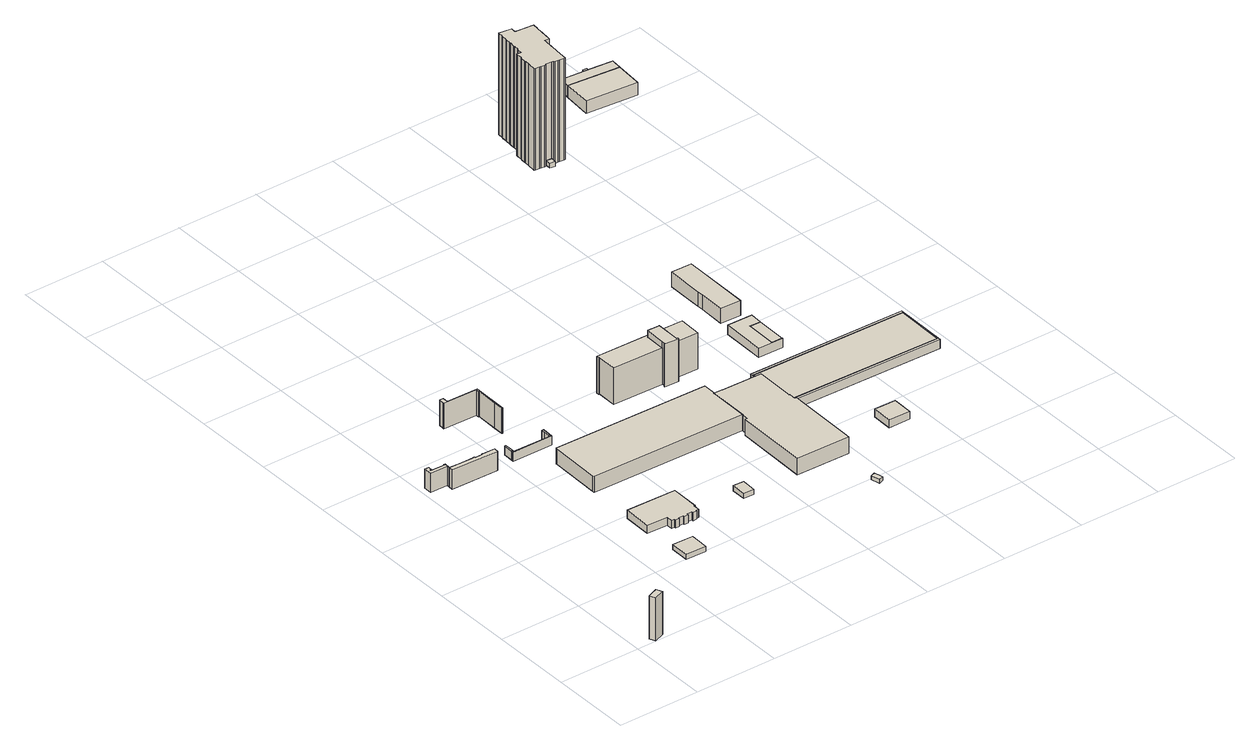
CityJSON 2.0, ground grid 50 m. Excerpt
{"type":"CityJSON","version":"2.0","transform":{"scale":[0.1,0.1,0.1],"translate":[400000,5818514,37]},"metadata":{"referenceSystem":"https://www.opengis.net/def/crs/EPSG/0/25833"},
"CityObjects":{
"building1":{"type":"Building","attributes":{"Gemeindeschluessel":"11000011","BezugspunktDach":"2200","function":"31001_3260","measuredHeight":26.63,"storeysAboveGround":1},"address":[{"country":"Germany","locality":"Berlin","thoroughfareNumber":"125 (187)","thoroughfareName":"Am Tierpark"}],"geometry":[{"type":"Solid","lod":"1","boundaries":[[[[0,1,2,3]],[[4,5,6,7]],[[4,7,3,2]],[[5,4,2,1]],[[6,5,1,0]],[[7,6,0,3]]]]}]},
"building2":{"type":"Building","attributes":{"Gemeindeschluessel":"11000011","BezugspunktDach":"2200","function":"51009_1610","measuredHeight":11.96,"storeysAboveGround":0},"address":[{"country":"Germany","locality":"Berlin"}],"geometry":[{"type":"Solid","lod":"1","boundaries":[[[[8,9,10,11,12,13,14,15,16,17,18,19,20,21,22,23,24,25,26,27,28,29,30,31,32]],[[33,34,35,36,37,38,39,40,41,42,43,44,45,46,47,48,49,50,51,52,53,54,55,56,57]],[[33,57,32,31]],[[34,33,31,30]],[[35,34,30,29]],[[36,35,29,28]],[[37,36,28,27]],[[38,37,27,26]],[[39,38,26,25]],[[40,39,25,24]],[[41,40,24,23]],[[42,41,23,22]],[[43,42,22,21]],[[44,43,21,20]],[[45,44,20,19]],[[46,45,19,18]],[[47,46,18,17]],[[48,47,17,16]],[[49,48,16,15]],[[50,49,15,14]],[[51,50,14,13]],[[52,51,13,12]],[[53,52,12,11]],[[54,53,11,10]],[[55,54,10,9]],[[56,55,9,8]],[[57,56,8,32]]]]}]},
"building3":{"type":"Building","attributes":{"name":"Haus 8","Gemeindeschluessel":"11000011","BezugspunktDach":"2200","function":"31001_2463","measuredHeight":3.19,"storeysAboveGround":1},"address":[{"country":"Germany","locality":"Berlin","thoroughfareNumber":"60 (10)","thoroughfareName":"Alt-Friedrichsfelde"}],"geometry":[{"type":"Solid","lod":"1","boundaries":[[[[58,59,60,61]],[[62,63,64,65]],[[62,65,61,60]],[[63,62,60,59]],[[64,63,59,58]],[[65,64,58,61]]]]}]},
"building4":{"type":"Building","attributes":{"name":"Haus 7","Gemeindeschluessel":"11000011","BezugspunktDach":"2200","function":"31001_2520","measuredHeight":4.99,"storeysAboveGround":1},"address":[{"country":"Germany","locality":"Berlin","thoroughfareNumber":"60 (8)","thoroughfareName":"Alt-Friedrichsfelde"}],"geometry":[{"type":"Solid","lod":"1","boundaries":[[[[66,67,68,69,70,71,72,73,74,75,76,77,78,79,80,81,82,83,84,85]],[[86,87,88,89,90,91,92,93,94,95,96,97,98,99,100,101,102,103,104,105]],[[86,105,85,84]],[[87,86,84,83]],[[88,87,83,82]],[[89,88,82,81]],[[90,89,81,80]],[[91,90,80,79]],[[92,91,79,78]],[[93,92,78,77]],[[94,93,77,76]],[[95,94,76,75]],[[96,95,75,74]],[[97,96,74,73]],[[98,97,73,72]],[[99,98,72,71]],[[100,99,71,70]],[[101,100,70,69]],[[102,101,69,68]],[[103,102,68,67]],[[104,103,67,66]],[[105,104,66,85]]]]}]},
"building5":{"type":"Building","attributes":{"Gemeindeschluessel":"11000011","BezugspunktDach":"2200","function":"51009_1610","measuredHeight":15.82,"storeysAboveGround":0},"address":[{"country":"Germany","locality":"Berlin"}],"geometry":[{"type":"Solid","lod":"1","boundaries":[[[[106,107,108,109,110,111,112,113,114,115,116,117,118]],[[119,120,121,122,123,124,125,126,127,128,129,130,131]],[[119,131,118,117]],[[120,119,117,116]],[[121,120,116,115]],[[122,121,115,114]],[[123,122,114,113]],[[124,123,113,112]],[[125,124,112,111]],[[126,125,111,110]],[[127,126,110,109]],[[128,127,109,108]],[[129,128,108,107]],[[130,129,107,106]],[[131,130,106,118]]]]}]},
"building6":{"type":"Building","attributes":{"Gemeindeschluessel":"11000011","BezugspunktDach":"2200","function":"51009_1610","measuredHeight":5.6,"storeysAboveGround":0},"address":[{"country":"Germany","locality":"Berlin"}],"geometry":[{"type":"Solid","lod":"1","boundaries":[[[[132,133,134,135,136,137,138,139,140,141,142,143,144,145]],[[146,147,148,149,150,151,152,153,154,155,156,157,158,159]],[[146,159,145,144]],[[147,146,144,143]],[[148,147,143,142]],[[149,148,142,141]],[[150,149,141,140]],[[151,150,140,139]],[[152,151,139,138]],[[153,152,138,137]],[[154,153,137,136]],[[155,154,136,135]],[[156,155,135,134]],[[157,156,134,133]],[[158,157,133,132]],[[159,158,132,145]]]]}]},
"building7":{"type":"Building","attributes":{"name":"Haus 9","Gemeindeschluessel":"11000011","BezugspunktDach":"2200","function":"31001_2463","measuredHeight":3.31,"storeysAboveGround":1},"address":[{"country":"Germany","locality":"Berlin","thoroughfareNumber":"60 (9)","thoroughfareName":"Alt-Friedrichsfelde"}],"geometry":[{"type":"Solid","lod":"1","boundaries":[[[[160,161,162,163]],[[164,165,166,167]],[[164,167,163,162]],[[165,164,162,161]],[[166,165,161,160]],[[167,166,160,163]]]]}]},
"building8":{"type":"Building","attributes":{"name":"Haus 18","Gemeindeschluessel":"11000011","BezugspunktDach":"2200","function":"31001_2140","measuredHeight":9.85,"storeysAboveGround":2},"address":[{"country":"Germany","locality":"Berlin","thoroughfareNumber":"60 (5)","thoroughfareName":"Alt-Friedrichsfelde"}],"geometry":[{"type":"Solid","lod":"1","boundaries":[[[[168,169,170,171,172,173,174,175]],[[176,177,178,179,180,181,182,183]],[[176,183,175,174]],[[177,176,174,173]],[[178,177,173,172]],[[179,178,172,171]],[[180,179,171,170]],[[181,180,170,169]],[[182,181,169,168]],[[183,182,168,175]]]]}]},
"building9":{"type":"Building","attributes":{"Gemeindeschluessel":"11000011","BezugspunktDach":"2200","function":"31001_3264","measuredHeight":2.76,"storeysAboveGround":1},"address":[{"country":"Germany","locality":"Berlin","thoroughfareNumber":"125 (184)","thoroughfareName":"Am Tierpark"}],"geometry":[{"type":"Solid","lod":"1","boundaries":[[[[184,185,186,187,188]],[[189,190,191,192,193]],[[189,193,188,187]],[[190,189,187,186]],[[191,190,186,185]],[[192,191,185,184]],[[193,192,184,188]]]]}]},
"building10":{"type":"Building","attributes":{"Gemeindeschluessel":"11000011","function":"31001_3010"},"address":[{"country":"Germany","locality":"Berlin","thoroughfareNumber":"60 (3)","thoroughfareName":"Alt-Friedrichsfelde"}],"children":["building10-1","building10-2","building10-3"]},
"building10-1":{"type":"BuildingPart","attributes":{"BezugspunktDach":"2200","measuredHeight":26.53,"storeysAboveGround":8},"parents":["building10"],"geometry":[{"type":"MultiSurface","lod":"1","boundaries":[[[194,195,196,197,198,199,200,201,202,203,204,205]],[[206,207,208,209,210,211,212,213,214,215,216,217]],[[206,217,205,204]],[[207,206,204,203]],[[208,218,219,203,202]],[[209,220,218,202,201]],[[210,209,201,200]],[[212,221,222,199,198]],[[213,212,198,197]],[[214,213,197,196]],[[215,214,196,195]],[[216,215,195,194]],[[217,216,194,205]],[[207,219,218,208]],[[208,218,220,209]],[[211,222,221,212]]]}]},
"building10-2":{"type":"BuildingPart","attributes":{"BezugspunktDach":"2200","measuredHeight":22.64,"storeysAboveGround":8},"parents":["building10"],"geometry":[{"type":"MultiSurface","lod":"1","boundaries":[[[223,224,219,218,220,225,226,227]],[[228,229,230,231,232,233,234,235]],[[228,235,227,226]],[[229,228,226,225]],[[230,229,225,220]],[[231,230,209,208,218]],[[232,231,208,207]],[[233,232,219,224]],[[234,233,224,223]],[[235,234,223,227]],[[220,218,208,209]],[[207,208,218,219]]]}]},
"building10-3":{"type":"BuildingPart","attributes":{"BezugspunktDach":"2200","measuredHeight":22.48,"storeysAboveGround":8},"parents":["building10"],"geometry":[{"type":"MultiSurface","lod":"1","boundaries":[[[222,221,236,237,238,239]],[[240,241,242,243,244,245]],[[240,245,239,238]],[[241,240,238,237]],[[242,241,237,236]],[[243,242,236,221]],[[244,243,212,211,222]],[[245,244,222,211,210]],[[221,222,211,212]]]}]},
"building11":{"type":"Building","attributes":{"name":"Haus 17 Senatsverwaltung für Gesundheit","Gemeindeschluessel":"11000011","BezugspunktDach":"2200","function":"31001_3010","measuredHeight":9.97,"storeysAboveGround":2},"address":[{"country":"Germany","locality":"Berlin","thoroughfareNumber":"60 (6)","thoroughfareName":"Alt-Friedrichsfelde"}],"geometry":[{"type":"Solid","lod":"1","boundaries":[[[[246,247,248,249,250,251,252,253,254,255,256,257,258,259,260,261,262]],[[263,264,265,266,267,268,269,270,271,272,273,274,275,276,277,278,279]],[[263,279,262,261]],[[264,263,261,260]],[[265,264,260,259]],[[266,265,259,258]],[[267,266,258,257]],[[268,267,257,256]],[[269,268,256,255]],[[270,269,255,254]],[[271,270,254,253]],[[272,271,253,252]],[[273,272,252,251]],[[274,273,251,250]],[[275,274,250,249]],[[276,275,249,248]],[[277,276,248,247]],[[278,277,247,246]],[[279,278,246,262]]]]}]},
"building12":{"type":"Building","attributes":{"name":"Haus 10","Gemeindeschluessel":"11000011","BezugspunktDach":"2200","function":"31001_2142","measuredHeight":4.79,"storeysAboveGround":1},"address":[{"country":"Germany","locality":"Berlin","thoroughfareNumber":"60 (11)","thoroughfareName":"Alt-Friedrichsfelde"}],"geometry":[{"type":"Solid","lod":"1","boundaries":[[[[280,281,282,283]],[[284,285,286,287]],[[284,287,283,282]],[[285,284,282,281]],[[286,285,281,280]],[[287,286,280,283]]]]}]},
"building13":{"type":"Building","attributes":{"Gemeindeschluessel":"11000011","BezugspunktDach":"2200","function":"51009_1610","measuredHeight":5.5,"storeysAboveGround":0},"address":[{"country":"Germany","locality":"Berlin"}],"geometry":[{"type":"Solid","lod":"1","boundaries":[[[[288,289,290,291,292,293,294,295]],[[296,297,298,299,300,301,302,303]],[[296,303,295,294]],[[297,296,294,293]],[[298,297,293,292]],[[299,298,292,291]],[[300,299,291,290]],[[301,300,290,289]],[[302,301,289,288]],[[303,302,288,295]]]]}]},
"building14":{"type":"Building","attributes":{"Gemeindeschluessel":"11000011","BezugspunktDach":"2200","function":"31001_2000","measuredHeight":5.42,"storeysAboveGround":1},"address":[{"country":"Germany","locality":"Berlin","thoroughfareNumber":"60 (12)","thoroughfareName":"Alt-Friedrichsfelde"}],"geometry":[{"type":"Solid","lod":"1","boundaries":[[[[304,305,306,307]],[[308,309,310,311]],[[308,311,307,306]],[[309,308,306,305]],[[310,309,305,304]],[[311,310,304,307]]]]}]},
"building15":{"type":"Building","attributes":{"name":"Haus 16","Gemeindeschluessel":"11000011","BezugspunktDach":"2200","function":"31001_2143","measuredHeight":5.41,"storeysAboveGround":1},"address":[{"country":"Germany","locality":"Berlin","thoroughfareNumber":"60 (7)","thoroughfareName":"Alt-Friedrichsfelde"}],"geometry":[{"type":"Solid","lod":"1","boundaries":[[[[312,313,314,315,316]],[[271,317,318,319,272]],[[271,272,316,315]],[[317,271,315,314]],[[318,317,314,313]],[[319,318,313,312]],[[272,319,312,316]]]]}]},
"building16":{"type":"Building","attributes":{"Gemeindeschluessel":"11000011","BezugspunktDach":"2200","function":"51009_1610","measuredHeight":5.5,"storeysAboveGround":0},"address":[{"country":"Germany","locality":"Berlin"}],"geometry":[{"type":"Solid","lod":"1","boundaries":[[[[320,321,322,323,324,325,326,327,328,329,330]],[[331,332,333,274,273,272,319,318,317,271,270]],[[331,270,330,329]],[[332,331,329,328]],[[333,332,328,327]],[[274,333,327,326]],[[273,274,326,325]],[[272,273,325,324]],[[319,272,324,323]],[[318,319,323,322]],[[317,318,322,321]],[[271,317,321,320]],[[270,271,320,330]]]]}]},
"building17":{"type":"Building","attributes":{"name":"Haus 14","Gemeindeschluessel":"11000011","BezugspunktDach":"2200","function":"31001_2020","measuredHeight":9.17,"storeysAboveGround":2},"address":[{"country":"Germany","locality":"Berlin","thoroughfareNumber":"125","thoroughfareName":"Gensinger Straße"}],"geometry":[{"type":"Solid","lod":"1","boundaries":[[[[334,335,336,337,338,339]],[[340,341,342,343,344,345]],[[340,345,339,338]],[[341,340,338,337]],[[342,341,337,336]],[[343,342,336,335]],[[344,343,335,334]],[[345,344,334,339]]]]}]},
"building18":{"type":"Building","attributes":{"Gemeindeschluessel":"11000011","BezugspunktDach":"2200","function":"51009_1610","measuredHeight":2.98,"storeysAboveGround":0},"address":[{"country":"Germany","locality":"Berlin"}],"geometry":[{"type":"Solid","lod":"1","boundaries":[[[[346,347,348,349]],[[350,351,352,353]],[[350,353,349,348]],[[351,350,348,347]],[[352,351,347,346]],[[353,352,346,349]]]]}]},
"building19":{"type":"Building","attributes":{"Gemeindeschluessel":"11000011","BezugspunktDach":"2200","function":"31001_1120","measuredHeight":63.15,"storeysAboveGround":21},"address":[{"country":"Germany","locality":"Berlin","thoroughfareNumber":"68","thoroughfareName":"Alt-Friedrichsfelde"}],"geometry":[{"type":"Solid","lod":"1","boundaries":[[[[354,355,356,357,358,359,360,361,362,363,364,365,366,367,368,369,370,371,372,373,374,375,376,377,378,379,380,381,382,383,384,385,386,387,388,389,390,391,392,393,394,395,396,397,398,399,400,401,402,403,404,405,406,407,408,409,410,411]],[[412,413,414,415,416,417,418,419,420,421,422,423,424,425,426,427,428,429,430,431,432,433,434,435,436,437,438,439,440,441,442,443,444,445,446,447,448,449,450,451,452,453,454,455,456,457,458,459,460,461,462,463,464,465,466,467,468,469]],[[412,469,411,410]],[[413,412,410,409]],[[414,413,409,408]],[[415,414,408,407]],[[416,415,407,406]],[[417,416,406,405]],[[418,417,405,404]],[[419,418,404,403]],[[420,419,403,402]],[[421,420,402,401]],[[422,421,401,400]],[[423,422,400,399]],[[424,423,399,398]],[[425,424,398,397]],[[426,425,397,396]],[[427,426,396,395]],[[428,427,395,394]],[[429,428,394,393]],[[430,429,393,392]],[[431,430,392,391]],[[432,431,391,390]],[[433,432,390,389]],[[434,433,389,388]],[[435,434,388,387]],[[436,435,387,386]],[[437,436,386,385]],[[438,437,385,384]],[[439,438,384,383]],[[440,439,383,382]],[[441,440,382,381]],[[442,441,381,380]],[[443,442,380,379]],[[444,443,379,378]],[[445,444,378,377]],[[446,445,377,376]],[[447,446,376,375]],[[448,447,375,374]],[[449,448,374,373]],[[450,449,373,372]],[[451,450,372,371]],[[452,451,371,370]],[[453,452,370,369]],[[454,453,369,368]],[[455,454,368,367]],[[456,455,367,366]],[[457,456,366,365]],[[458,457,365,364]],[[459,458,364,363]],[[460,459,363,362]],[[461,460,362,361]],[[462,461,361,360]],[[463,462,360,359]],[[464,463,359,358]],[[465,464,358,357]],[[466,465,357,356]],[[467,466,356,355]],[[468,467,355,354]],[[469,468,354,411]]]]}]},
"building20":{"type":"Building","attributes":{"name":"Sporthalle","Gemeindeschluessel":"11000011","function":"31001_3211"},"address":[{"country":"Germany","locality":"Berlin","thoroughfareNumber":"66 (1)","thoroughfareName":"Alt-Friedrichsfelde"}],"children":["building20-1","building20-2","building20-3"]},
"building20-1":{"type":"BuildingPart","attributes":{"BezugspunktDach":"2200","measuredHeight":7.35,"storeysAboveGround":2},"parents":["building20"],"geometry":[{"type":"MultiSurface","lod":"1","boundaries":[[[470,471,472,473,474,475]],[[476,477,478,479,480,481]],[[476,481,475,474]],[[477,476,474,473]],[[478,477,473,472],[482,483,484,485]],[[479,478,472,471]],[[480,479,471,470]],[[484,483,482,485]],[[486,481,480,470,475]]]}]},
"building20-2":{"type":"BuildingPart","attributes":{"BezugspunktDach":"2200","measuredHeight":6.99,"storeysAboveGround":2},"parents":["building20"],"geometry":[{"type":"Solid","lod":"1","boundaries":[[[[484,487,488,485]],[[489,490,483,482]],[[489,482,485,488]],[[490,489,488,487]],[[483,490,487,484]],[[482,483,484,485]]]]}]},
"building20-3":{"type":"BuildingPart","attributes":{"BezugspunktDach":"2200","measuredHeight":7.57,"storeysAboveGround":2},"parents":["building20"],"geometry":[{"type":"Solid","lod":"1","boundaries":[[[[491,470,475,492]],[[493,494,495,496]],[[493,496,492,475]],[[494,493,475,470],[481,480,470,475]],[[495,494,470,491]],[[496,495,491,492]],[[470,480,481,475]]]]}]}
},
"vertices":[
[121,1,270],[184,27,270],[169,63,270],[105,38,270],[169,63,4],[184,27,4],[121,1,4],[105,38,4],
[111,1741,160],[110,1700,160],[401,1694,160],[403,1721,160],[329,1722,160],[329,1724,160],[322,1724,160],[322,1719,160],[274,1719,160],[274,1725,160],[268,1725,160],[268,1722,160],[194,1724,160],[164,1725,160],[113,1727,160],[115,1766,160],[109,1767,160],[109,1762,160],[102,1762,160],[22,1764,160],[22,1770,160],[29,1769,160],[29,1793,160],[5,1794,160],[4,1743,160],[5,1794,41],[29,1793,41],[29,1769,41],[22,1770,41],[22,1764,41],[102,1762,41],[109,1762,41],[109,1767,41],[115,1766,41],[113,1727,41],[164,1725,41],[194,1724,41],[268,1722,41],[268,1725,41],[274,1725,41],[274,1719,41],[322,1719,41],[322,1724,41],[329,1724,41],[329,1722,41],[403,1721,41],[401,1694,41],[110,1700,41],[111,1741,41],[4,1743,41],
[794,450,72],[796,565,72],[670,568,72],[668,453,72],[670,568,41],[796,565,41],[794,450,41],[668,453,41],
[782,758,91],[782,722,91],[800,723,91],[801,713,91],[824,713,91],[824,723,91],[857,721,91],[856,712,91],[882,712,91],[883,721,91],[913,721,91],[914,712,91],[938,712,91],[938,721,91],[955,720,91],[955,757,91],[961,757,91],[965,932,91],[660,938,91],[656,763,91],[660,938,41],[965,932,41],[961,757,41],[955,757,41],[955,720,41],[938,721,41],[938,712,41],[914,712,41],[913,721,41],[883,721,41],[882,712,41],[856,712,41],[857,721,41],[824,723,41],[824,713,41],[801,713,41],[800,723,41],[782,722,41],[782,758,41],[656,763,41],
[625,2162,197],[626,2144,197],[631,2145,197],[629,2010,197],[628,1950,197],[632,1950,197],[636,2166,197],[442,2170,197],[442,2205,197],[421,2204,197],[419,2172,197],[417,2172,197],[416,2167,197],[417,2172,39],[419,2172,39],[421,2204,39],[442,2205,39],[442,2170,39],[636,2166,39],[632,1950,39],[628,1950,39],[629,2010,39],[631,2145,39],[626,2144,39],[625,2162,39],[416,2167,39],
[764,1706,97],[766,1779,97],[756,1779,97],[755,1756,97],[754,1720,97],[760,1720,97],[760,1711,97],[519,1715,97],[518,1724,97],[524,1724,97],[525,1761,97],[525,1784,97],[518,1784,97],[516,1711,97],[518,1784,41],[525,1784,41],[525,1761,41],[524,1724,41],[518,1724,41],[519,1715,41],[760,1711,41],[760,1720,41],[754,1720,41],[755,1756,41],[756,1779,41],[766,1779,41],[764,1706,41],[516,1711,41],
[1310,714,71],[1313,803,71],[1248,806,71],[1247,716,71],[1248,806,38],[1313,803,38],[1310,714,38],[1247,716,38],
[1622,1212,139],[1626,1457,139],[1629,1457,139],[1631,1539,139],[677,1557,139],[677,1547,139],[670,1240,139],[670,1230,139],[670,1240,41],[677,1547,41],[677,1557,41],[1631,1539,41],[1629,1457,41],[1626,1457,41],[1622,1212,41],[670,1230,41],
[1915,437,29],[1944,448,29],[1937,475,29],[1930,501,29],[1900,491,29],[1930,501,6],[1937,475,6],[1944,448,6],[1915,437,6],[1900,491,6],
[1558,1781,299],[1644,1778,299],[1645,1786,299],[1637,1786,299],[1638,1810,299],[1639,1933,299],[1634,1933,299],[1570,1935,299],[1565,1935,299],[1563,1811,299],[1562,1787,299],[1557,1787,299],[1562,1787,34],[1563,1811,34],[1565,1935,34],[1570,1935,34],[1634,1933,34],[1639,1933,34],[1638,1810,34],[1637,1786,34],[1645,1786,34],[1644,1778,34],[1558,1781,34],[1557,1787,34],[1565,1935,258],[1563,1811,258],[1570,1935,258],[1638,1810,258],[1639,1933,258],
[1255,1940,258],[1252,1817,258],[1569,1950,258],[1250,1956,258],[1249,1940,258],[1250,1956,31],[1569,1950,31],[1570,1935,31],[1565,1935,31],[1563,1811,31],[1252,1817,31],[1255,1940,31],[1249,1940,31],
[1793,1807,258],[1797,1945,258],[1635,1948,258],[1634,1933,258],[1635,1948,33],[1797,1945,33],[1793,1807,33],[1638,1810,33],[1639,1933,33],[1634,1933,33],
[1927,713,140],[1929,738,140],[1937,1166,140],[1926,1166,140],[1927,1207,140],[1923,1207,140],[1923,1224,140],[1927,1449,140],[1923,1449,140],[1677,1454,140],[1677,1456,140],[1629,1457,140],[1626,1457,140],[1622,1212,140],[1621,1170,140],[1606,1170,140],[1597,719,140],[1606,1170,40],[1621,1170,40],[1622,1212,40],[1626,1457,40],[1629,1457,40],[1677,1456,40],[1677,1454,40],[1923,1449,40],[1927,1449,40],[1923,1224,40],[1923,1207,40],[1927,1207,40],[1926,1166,40],[1937,1166,40],[1929,738,40],[1927,713,40],[1597,719,40],
[2367,768,88],[2369,893,88],[2238,896,88],[2235,771,88],[2238,896,40],[2369,893,40],[2367,768,40],[2235,771,40],
[2255,1690,94],[2255,1694,94],[2188,1696,94],[2191,1885,94],[2258,1883,94],[2260,1958,94],[2105,1961,94],[2100,1693,94],[2105,1961,38],[2260,1958,38],[2258,1883,38],[2191,1885,38],[2188,1696,38],[2255,1694,38],[2255,1690,38],[2100,1693,38],
[2255,1694,93],[2258,1883,93],[2191,1885,93],[2188,1696,93],[2191,1885,39],[2258,1883,39],[2255,1694,39],[2188,1696,39],
[2884,1204,94],[2888,1500,94],[1928,1516,94],[1927,1449,94],[1923,1224,94],[1928,1516,40],[2888,1500,40],[2884,1204,40],
[1927,1449,95],[1928,1516,95],[2888,1500,95],[2884,1204,95],[1923,1224,95],[1923,1207,95],[1927,1207,95],[2888,1187,95],[2894,1516,95],[1924,1532,95],[1923,1449,95],[1924,1532,40],[2894,1516,40],[2888,1187,40],
[2262,2055,131],[2269,2478,131],[2143,2481,131],[2140,2252,131],[2140,2217,131],[2137,2059,131],[2140,2217,39],[2140,2252,39],[2143,2481,39],[2269,2478,39],[2262,2055,39],[2137,2059,39],
[2286,3642,136],[2288,3674,136],[2255,3677,136],[2253,3646,136],[2255,3677,107],[2288,3674,107],[2286,3642,107],[2253,3646,107],
[2184,3677,737],[2211,3675,737],[2220,3674,737],[2239,3672,737],[2247,3672,737],[2247,3678,737],[2255,3677,737],[2288,3674,737],[2296,3674,737],[2295,3667,737],[2303,3666,737],[2322,3664,737],[2330,3663,737],[2357,3661,737],[2365,3660,737],[2369,3712,737],[2371,3745,737],[2372,3753,737],[2374,3778,737],[2374,3786,737],[2377,3814,737],[2377,3822,737],[2379,3852,737],[2408,3851,737],[2408,3858,737],[2411,3885,737],[2411,3893,737],[2414,3922,737],[2415,3930,737],[2417,3959,737],[2418,3966,737],[2420,3993,737],[2421,4000,737],[2345,4007,737],[2308,4010,737],[2310,4038,737],[2311,4042,737],[2234,4052,737],[2234,4047,737],[2232,4019,737],[2231,4012,737],[2229,3983,737],[2229,3976,737],[2226,3947,737],[2226,3940,737],[2224,3912,737],[2223,3903,737],[2221,3875,737],[2220,3868,737],[2218,3840,737],[2190,3842,737],[2189,3834,737],[2187,3803,737],[2186,3796,737],[2184,3767,737],[2183,3759,737],[2181,3732,737],[2176,3678,737],[2181,3732,106],[2183,3759,106],[2184,3767,106],[2186,3796,106],[2187,3803,106],[2189,3834,106],[2190,3842,106],[2218,3840,106],[2220,3868,106],[2221,3875,106],[2223,3903,106],[2224,3912,106],[2226,3940,106],[2226,3947,106],[2229,3976,106],[2229,3983,106],[2231,4012,106],[2232,4019,106],[2234,4047,106],[2234,4052,106],[2311,4042,106],[2310,4038,106],[2308,4010,106],[2345,4007,106],[2421,4000,106],[2420,3993,106],[2418,3966,106],[2417,3959,106],[2415,3930,106],[2414,3922,106],[2411,3893,106],[2411,3885,106],[2408,3858,106],[2408,3851,106],[2379,3852,106],[2377,3822,106],[2377,3814,106],[2374,3786,106],[2374,3778,106],[2372,3753,106],[2371,3745,106],[2369,3712,106],[2365,3660,106],[2357,3661,106],[2330,3663,106],[2322,3664,106],[2303,3666,106],[2295,3667,106],[2296,3674,106],[2288,3674,106],[2255,3677,106],[2247,3678,106],[2247,3672,106],[2239,3672,106],[2220,3674,106],[2211,3675,106],[2184,3677,106],[2176,3678,106],
[3051,4090,166],[3058,4156,166],[2910,4170,166],[2886,4172,166],[2744,4185,166],[2738,4121,166],[2744,4185,92],[2886,4172,92],[2910,4170,92],[3058,4156,92],[3051,4090,92],[2738,4121,92],[2886,4172,95],[2910,4170,95],[2910,4170,165],[2886,4172,165],[2738,4121,145],
[2910,4185,165],[2887,4187,165],[2887,4187,95],[2910,4185,95],
[3038,3920,166],[2723,3949,166],[2738,4121,90],[3051,4090,90],[3038,3920,90],[2723,3949,90]
]}
